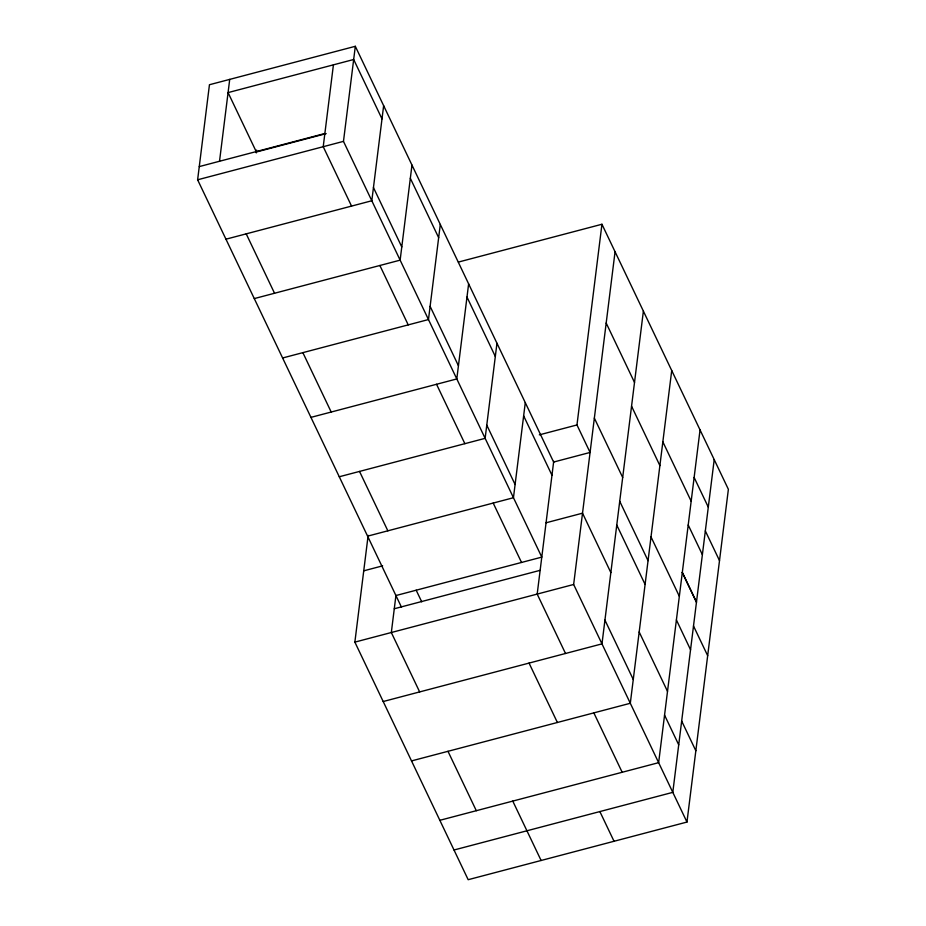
<?xml version="1.0" encoding="UTF-8"?>
<svg xmlns="http://www.w3.org/2000/svg" width="926" height="926" viewBox="0 0 926 926"><rect width="100%" height="100%" fill="white"/><g stroke="black" fill="none" stroke-linecap="round" stroke-linejoin="round"><path stroke-width="1.39" d="M401.467 607.167L197.62 179.794L209.45 84.729L355.318 46.3L553.621 462.051M219.52 161.251L229.717 79.393M256.282 152.906L256.641 150.081M333.418 64.843L323.22 146.702L351.556 206.093M395.923 595.545L541.791 557.116L343.477 141.365L355.318 46.3M383.642 105.691L371.812 200.757L225.956 239.186M411.977 165.083L400.136 260.148L254.28 298.589M458.405 262.07L601.946 224.254L728.38 489.322L686.965 822.057L468.174 879.7L354.866 642.123L368.154 535.355M440.301 224.474L428.472 319.551L282.615 357.98M395.934 595.441L391.328 632.516L419.652 691.919M468.625 283.877L456.796 378.942L310.939 417.371M496.961 343.268L485.131 438.334L339.263 476.763M525.285 402.66L513.455 497.725L367.599 536.154M553.713 461.275L537.184 594.087L565.508 653.478M553.852 461.993L590.082 452.444L576.967 424.953L601.946 224.254M686.965 822.057L573.645 584.48L615.061 251.745M643.385 311.136L601.981 643.871L383.19 701.526M671.72 370.539L630.305 703.274L411.514 760.917M700.044 429.93L658.641 762.665L439.85 820.309M714.212 459.62L672.797 792.355L454.018 849.999M199.264 166.599L324.864 133.506M255.68 152.177L326.172 133.61M197.62 179.794L343.477 141.365M539.337 434.861L576.967 424.953M363.733 570.833L382.646 565.844M546.062 522.785L582.523 513.178L610.847 572.581M394.279 608.752L540.147 570.323M354.866 642.123L573.645 584.48M694.13 477.457L708.297 507.159M606.183 323.047L634.518 382.438M662.842 441.829L691.178 501.232M705.334 530.922L719.502 560.624M631.555 406.213L659.891 465.604M688.215 524.996L702.383 554.686M682.312 572.384L696.479 602.085M682.3 572.523L696.468 602.224M594.353 418.112L622.689 477.503M651.013 536.906L679.337 596.298M693.505 625.988L707.672 655.689M619.726 501.279L648.05 560.67M676.397 619.922L690.553 649.763M616.762 525.042L645.098 584.433M639.183 631.972L667.507 691.363M681.675 721.053L695.843 750.755M381.998 118.898L353.674 59.507L228.074 92.6L256.398 151.991M410.334 178.29L438.658 237.681M466.982 297.072L495.317 356.464M523.641 415.867L551.977 475.258M664.555 715.127L678.712 744.828M604.933 620.107L633.268 679.499M373.456 187.561L401.78 246.953M430.115 306.344L458.439 365.735M486.775 425.127L515.099 484.518M593.844 712.881L622.168 772.272M379.88 265.496L408.216 324.887M436.54 384.278L464.864 443.67M493.199 503.061L521.523 562.452M529.047 663.085L557.383 722.488M599.874 811.57L614.031 841.271M246.212 233.85L274.536 293.241M302.871 352.644L331.195 412.035M359.531 471.427L387.855 530.818M416.191 590.209L421.724 601.831M512.773 801.094L541.108 860.486M447.987 751.31L476.311 810.701"/></g></svg>
